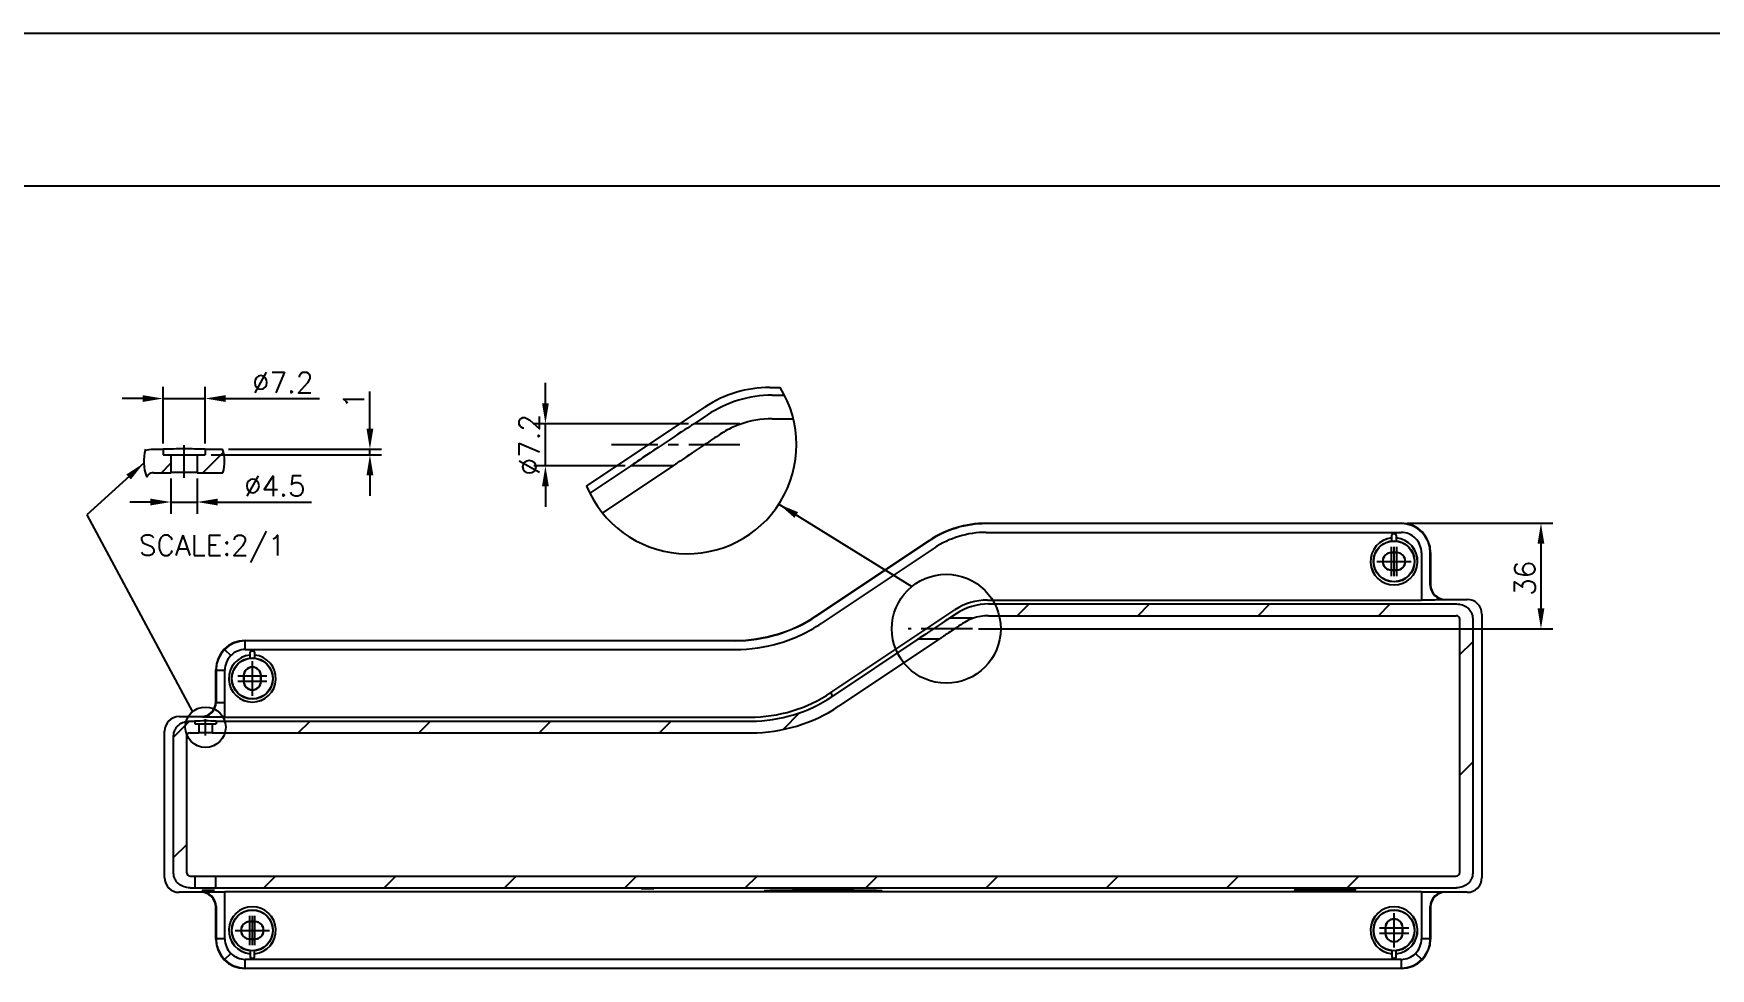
# Model space of a CAD drawing. Extents: x 14808 to 20058, y -13198 to -11680.
# Drawn here: x 19626.5 to 19912.9, y -12688.1 to -12528.5 of the extents above; entities that cross this region are included whole.
import ezdxf

# ---------------------------------------------------------------- set-up
doc = ezdxf.new("R2010")
doc.units = 0
doc.header["$LTSCALE"] = 7
doc.header["$MEASUREMENT"] = 0
doc.linetypes.add('CENTER', pattern=[2, 1.25, -0.25, 0.25, -0.25])
doc.layers.get('0').update_dxf_attribs({"color": 2, "linetype": 'CONTINUOUS'})
for name, color, linetype in [('CEN', 1, 'CENTER'), ('D', 2, 'CONTINUOUS'), ('DWG', 7, 'CONTINUOUS'), ('TXT', 4, 'CONTINUOUS')]:
    doc.layers.add(name, color=color, linetype=linetype)
doc.styles.add('GHS', font='romans', dxfattribs={"bigfont": 'ghs'})
doc.dimstyles.new('STANDARD$7', dxfattribs={"dimtxt": 3.5, "dimasz": 3, "dimexe": 1, "dimexo": 0.0625, "dimgap": 1, "dimtad": 1, "dimdec": 4, "dimzin": 0, "dimdsep": 46, "dimtxsty": 'GHS', "dimcen": 1, "dimclrt": 2, "dimadec": 0, "dimazin": 0, "dimtfac": 1, "dimtdec": 4, "dimtofl": 0, "dimtmove": 0, "dimatfit": 3, "dimfxl": 1, "dimtolj": 1, "dimtzin": 0, "dimarcsym": 0})

# ---------------------------------------------------------------- blocks, each defined once
blk = doc.blocks.new('BORDER')
blk.add_line((1.00000000000004, 1.00000000000004), (0, 1.00000000000004))

msp = doc.modelspace()

# ---------------------------------------------------------------- hatches: boundary and pattern name
at = {"linetype": 'Continuous'}
h = msp.add_hatch(dxfattribs=at)
h.set_pattern_fill('XSEC0002', color=2, scale=6.83869808605, angle=45, style=0, pattern_type=0)
h.set_pattern_definition([(45, (19625.42766335652, -12817.60576670884), (-10.2808270154, 10.2808270154), [])])
edge = h.paths.add_edge_path()
edge.add_spline(control_points=[(19869.52668873537, -12672.37168248234), (19869.56201561797, -12672.37166988269), (19869.63368511607, -12672.36637828014), (19869.74738196497, -12672.33890349049), (19869.85791514082, -12672.28838635244), (19869.95933054902, -12672.21421265294), (19870.04429344512, -12672.11201638729), (19870.09735068327, -12671.98821018619), (19870.10644790638, -12671.91170165034), (19870.10644790638, -12671.87323495094)], knot_values=[0, 0, 0, 0, 0.1428571429, 0.2857142857, 0.4285714286, 0.5714285714, 0.7142857143000001, 0.8571428570999999, 1, 1, 1, 1], degree=3, periodic=0)
edge.add_line((19870.10642015227, -12628.41470102579), (19870.10642015227, -12671.87323495094))
edge.add_spline(control_points=[(19870.10644790638, -12628.41470102579), (19870.10644790638, -12628.37904719129), (19870.09848820162, -12628.30680342134), (19870.05101822747, -12628.18745082869), (19869.96771678548, -12628.08116293644), (19869.86249069507, -12628.00169705469), (19869.74697942627, -12627.94859888274), (19869.63045313437, -12627.92105168634), (19869.56049571767, -12627.91626791509), (19869.52673634977, -12627.91625351304)], knot_values=[0, 0, 0, 0, 0.1428571429, 0.2857142857, 0.4285714286, 0.5714285714, 0.7142857143000001, 0.8571428570999999, 1, 1, 1, 1], degree=3, periodic=0)
edge.add_line((19789.66050874092, -12627.91649165589), (19869.52623833922, -12627.91649165589))
edge.add_arc((19789.66050139727, -12635.91578569469), 7.9992940388, 89.99994740049999, 110.1946655999)
edge.add_line((19786.89905853367, -12628.40824692154), (19786.89905853367, -12628.34396798839))
edge.add_line((19786.89905853367, -12628.34396798839), (19782.99143645832, -12628.34396798839))
edge.add_line((19784.11387824122, -12627.59567346639), (19782.99143645832, -12628.34396798839))
edge.add_arc((19789.66039465112, -12635.91542946359), 9.9991091672, 89.99994082399999, 123.690126702)
edge.add_line((19789.66040497837, -12625.91632029639), (19869.54300153587, -12625.91632029639))
edge.add_spline(control_points=[(19869.54300153587, -12625.91632029639), (19869.75728517808, -12625.91632029639), (19870.17088323163, -12625.95559155114), (19870.75175879567, -12626.12605930269), (19871.27697777967, -12626.40781963239), (19871.72561913632, -12626.79062142739), (19872.07408664657, -12627.27094596619), (19872.29251158102, -12627.82017692004), (19872.34336255307, -12628.20445073449), (19872.34336255307, -12628.40344302659)], knot_values=[0, 0, 0, 0, 0.1428571429, 0.2857142857, 0.4285714286, 0.5714285714, 0.7142857143000001, 0.8571428570999999, 1, 1, 1, 1], degree=3, periodic=0)
edge.add_line((19872.34336358772, -12628.40344302659), (19872.34336358772, -12671.88449295014))
edge.add_spline(control_points=[(19872.34336255307, -12671.88449295014), (19872.34336255307, -12672.08425859224), (19872.29220321473, -12672.47005908639), (19872.07129513197, -12673.02265641174), (19871.71956042862, -12673.50400187214), (19871.26948351817, -12673.88502499149), (19870.74578262762, -12674.16406014164), (19870.16832126787, -12674.33259937654), (19869.75642494277, -12674.37161568034), (19869.54300153587, -12674.37161568034)], knot_values=[0, 0, 0, 0, 0.1428571429, 0.2857142857, 0.4285714286, 0.5714285714, 0.7142857143000001, 0.8571428570999999, 1, 1, 1, 1], degree=3, periodic=0)
edge.add_line((19657.64905853367, -12674.37161568034), (19869.54300153587, -12674.37161568034))
edge.add_line((19657.64905853367, -12674.37161568034), (19657.64905853367, -12672.37144432084))
edge.add_line((19657.64905853367, -12672.37144432084), (19869.52623833922, -12672.37144432084))
edge = h.paths.add_edge_path()
edge.add_spline(control_points=[(19652.69165485712, -12671.87322869609), (19652.69165485712, -12671.90879137654), (19652.69958516977, -12671.98086736304), (19652.74679361037, -12672.09990266994), (19652.82977213157, -12672.20613009744), (19652.93478743592, -12672.28573858174), (19653.05040443087, -12672.33909707299), (19653.16726446302, -12672.36684157179), (19653.23747883172, -12672.37166194474), (19653.27138506252, -12672.37167586914)], knot_values=[0, 0, 0, 0, 0.1428571429, 0.2857142857, 0.4285714286, 0.5714285714, 0.7142857143000001, 0.8571428570999999, 1, 1, 1, 1], degree=3, periodic=0)
edge.add_line((19653.27187872812, -12672.37144432084), (19654.14905853367, -12672.37144432084))
edge.add_line((19654.14905853367, -12674.37161568034), (19654.14905853367, -12672.37144432084))
edge.add_line((19653.25511553152, -12674.37161568034), (19654.14905853367, -12674.37161568034))
edge.add_spline(control_points=[(19653.25511553152, -12674.37161568034), (19653.04083188932, -12674.37161568034), (19652.62723383577, -12674.33234442564), (19652.04635827172, -12674.16187667404), (19651.52113928767, -12673.88011634434), (19651.07249793103, -12673.49731454934), (19650.72403042082, -12673.01699001054), (19650.50560548637, -12672.46775905669), (19650.45475451427, -12672.08348524224), (19650.45475451427, -12671.88449295014)], knot_values=[0, 0, 0, 0, 0.1428571429, 0.2857142857, 0.4285714286, 0.5714285714, 0.7142857143000001, 0.8571428570999999, 1, 1, 1, 1], degree=3, periodic=0)
edge.add_line((19650.45475347962, -12671.88449295014), (19650.45475347962, -12648.40344302659))
edge.add_spline(control_points=[(19650.45475451427, -12648.40344302659), (19650.45475451427, -12648.20367738449), (19650.50591385267, -12647.81787689034), (19650.72682193537, -12647.26527956499), (19651.07855663877, -12646.78393410459), (19651.52863354922, -12646.40291098529), (19652.05233443977, -12646.12387583509), (19652.62979579947, -12645.95533660019), (19653.04169212463, -12645.91632029639), (19653.25511553152, -12645.91632029639)], knot_values=[0, 0, 0, 0, 0.1428571429, 0.2857142857, 0.4285714286, 0.5714285714, 0.7142857143000001, 0.8571428570999999, 1, 1, 1, 1], degree=3, periodic=0)
edge.add_line((19653.25511553152, -12645.91632029639), (19654.09905853367, -12645.91632029639))
edge.add_line((19654.09905853367, -12645.91632029639), (19654.09905853367, -12646.39396798839))
edge.add_line((19654.09905853367, -12646.39396798839), (19654.77405853367, -12646.39396798839))
edge.add_line((19654.77405853367, -12646.39396798839), (19654.77405853367, -12647.91649165589))
edge.add_line((19653.27187872812, -12647.91649165589), (19654.77405853367, -12647.91649165589))
edge.add_spline(control_points=[(19653.27143294732, -12647.91626008959), (19653.23597361757, -12647.91627215789), (19653.16407280592, -12647.92159915179), (19653.05009684637, -12647.94924413254), (19652.93945157372, -12647.99998695529), (19652.83815316887, -12648.07433056234), (19652.75343759012, -12648.17657921964), (19652.70068250022, -12648.30014693604), (19652.69165485712, -12648.37640009254), (19652.69165485712, -12648.41470728064)], knot_values=[0, 0, 0, 0, 0.1428571429, 0.2857142857, 0.4285714286, 0.5714285714, 0.7142857143000001, 0.8571428570999999, 1, 1, 1, 1], degree=3, periodic=0)
edge.add_line((19652.69169487168, -12671.87322869609), (19652.69169487168, -12648.41470728064))
edge = h.paths.add_edge_path()
edge.add_arc((19749.06419460977, -12620.91855811439), 24.997762182, 269.9999333735, 303.6901341525)
edge.add_line((19777.59143645832, -12631.94396798839), (19762.93048238392, -12641.71793737129))
edge.add_line((19781.19729665657, -12631.94396798839), (19777.59143645832, -12631.94396798839))
edge.add_line((19781.19729665657, -12631.94396798839), (19764.03989149387, -12643.38223809679))
edge.add_arc((19749.06430069782, -12620.91890849934), 26.9975831566, 269.9999333735, 303.6901341525)
edge.add_line((19657.02405853367, -12647.91649165589), (19749.06426930362, -12647.91649165589))
edge.add_line((19657.02405853367, -12646.39396798839), (19657.02405853367, -12647.91649165589))
edge.add_line((19657.02405853367, -12646.39396798839), (19657.69905853367, -12646.39396798839))
edge.add_line((19657.69905853368, -12645.91632029639), (19657.69905853368, -12646.39396798839))
edge.add_line((19657.69905853368, -12645.91632029639), (19749.06416554108, -12645.91632029639))

# ---------------------------------------------------------------- linework, layer by layer
at = {"layer": 'CEN'}
for p, q in [((19652.2463176827, -12604.35995915137), (19652.2463176827, -12598.80890331844)), ((19747.18294455179, -12598.73440899252), (19725.24763943747, -12598.73440899252)), ((19858.44905853368, -12621.14396798839), (19858.44905853368, -12616.14396798839)), ((19858.89905853367, -12621.14396798839), (19858.89905853367, -12616.14396798839)), ((19859.34905853367, -12621.14396798839), (19859.34905853367, -12616.14396798839)), ((19855.94905853368, -12618.64396798839), (19861.84905853367, -12618.64396798839)), ((19855.94905853368, -12618.64396798839), (19861.84905853367, -12618.64396798839)), ((19786.89905853367, -12630.14396798839), (19775.93140597651, -12630.14396798839)), ((19663.89905853367, -12641.59396798839), (19663.89905853367, -12635.69396798839)), ((19661.39905853367, -12638.19396798839), (19666.39905853367, -12638.19396798839)), ((19661.39905853367, -12639.09396798839), (19666.39905853367, -12639.09396798839)), ((19655.89905853367, -12648.34744432726), (19655.89905853367, -12645.57191641079)), ((19663.44905853368, -12684.14396798839), (19663.44905853368, -12679.14396798839)), ((19663.89905853367, -12684.14396798839), (19663.89905853367, -12679.14396798839)), ((19664.34905853367, -12684.14396798839), (19664.34905853367, -12679.14396798839)), ((19858.89905853367, -12684.59396798839), (19858.89905853367, -12678.69396798839)), ((19660.94905853368, -12681.64396798839), (19666.84905853367, -12681.64396798839)), ((19660.94905853368, -12681.64396798839), (19666.84905853367, -12681.64396798839)), ((19856.39905853367, -12681.19396798839), (19861.39905853367, -12681.19396798839)), ((19856.39905853367, -12682.09396798839), (19861.39905853367, -12682.09396798839))]:
    msp.add_line(p, q, dxfattribs=at)
at = {"layer": 'D'}
for p, q in [((19645.14631768271, -12590.84032581941), (19641.64631768271, -12590.84032581941)), ((19648.64631768271, -12598.49771108964), (19648.64631768271, -12588.84032581941)), ((19648.64631768271, -12590.84032581941), (19655.84631768271, -12590.84032581941)), ((19655.84631768271, -12598.49771108964), (19655.84631768271, -12588.84032581941)), ((19659.34631768271, -12590.84032581941), (19675.34631768271, -12590.84032581941)), ((19683.97968057948, -12595.99771108964), (19683.97968057948, -12589.66437775631)), ((19713.95666980807, -12591.63440899252), (19713.95666980807, -12588.13440899252)), ((19738.36770040109, -12595.13440899252), (19711.95666980807, -12595.13440899252)), ((19713.95666980807, -12602.33440899252), (19713.95666980807, -12595.13440899252)), ((19656.84631768271, -12600.45300647364), (19685.97968057948, -12600.45300647364)), ((19659.82614519369, -12599.49771108964), (19685.97968057948, -12599.49771108964)), ((19683.97968057948, -12600.45300647364), (19683.97968057948, -12599.49771108964)), ((19650.00164054713, -12604.49602899345), (19650.00164054713, -12610.50923244662)), ((19654.4963176827, -12604.49805380864), (19654.4963176827, -12610.50923244662)), ((19683.97968057948, -12603.95300647364), (19683.97968057948, -12607.45300647364)), ((19727.56770040109, -12602.33440899252), (19711.95666980807, -12602.33440899252)), ((19713.95666980807, -12605.83440899252), (19713.95666980807, -12609.33440899252)), ((19646.50164054713, -12608.50923244662), (19643.00164054713, -12608.50923244662)), ((19650.00164054713, -12608.50923244662), (19654.4963176827, -12608.50923244662)), ((19657.9963176827, -12608.50923244662), (19673.9963176827, -12608.50923244662)), ((19861.14948689583, -12612.14396798839), (19885.99472550262, -12612.14396798839)), ((19883.99472550262, -12615.64396798839), (19883.99472550262, -12626.64396798839)), ((19787.89905853368, -12630.14396798839), (19885.99472550262, -12630.14396798839))]:
    msp.add_line(p, q, dxfattribs=at)
at = {"layer": 'D', "linetype": 'Continuous'}
for p, q in [((19648.37090597713, -12603.49805380864), (19649.9963176827, -12601.87264210306)), ((19655.44197378899, -12603.49805380864), (19658.96005348252, -12599.97997411511))]:
    msp.add_line(p, q, dxfattribs=at)
at = {"layer": 'D'}
for centre, radius in [((19782.42139081155, -12630.14396798839), 9.305827475440873), ((19655.89905853367, -12646.95968036902), 3.451395769792725)]:
    msp.add_circle(centre, radius, dxfattribs=at)
for centre, radius, start, end in [((19738.22760910754, -12598.73440899252), 18.61165495088175, 202.2261463272144, 31.74164957866291), ((19652.2463176827, -12601.5844312349), 6.902791539585451, 162.4041465111067, 202.6050021049042), ((19652.2463176827, -12601.5844312349), 6.902791539585451, 343.9053792977387, 17.59585348889328)]:
    msp.add_arc(centre, radius, start, end, dxfattribs=at)
for points in [[(19645.14631768271, -12590.25699248608), (19645.14631768271, -12591.42365915274), (19648.64631768271, -12590.84032581941)], [(19659.34631768271, -12590.25699248608), (19659.34631768271, -12591.42365915274), (19655.84631768271, -12590.84032581941)], [(19713.37333647474, -12591.63440899252), (19714.54000314141, -12591.63440899252), (19713.95666980807, -12595.13440899252)], [(19683.39634724614, -12595.99771108964), (19684.56301391281, -12595.99771108964), (19683.97968057948, -12599.49771108964)], [(19683.39634724614, -12603.95300647364), (19684.56301391281, -12603.95300647364), (19683.97968057948, -12600.45300647364)], [(19713.37333647474, -12605.83440899252), (19714.54000314141, -12605.83440899252), (19713.95666980807, -12602.33440899252)], [(19646.50164054713, -12607.92589911329), (19646.50164054713, -12609.09256577995), (19650.00164054713, -12608.50923244662)], [(19657.9963176827, -12607.92589911329), (19657.9963176827, -12609.09256577995), (19654.4963176827, -12608.50923244662)], [(19883.41139216928, -12615.64396798839), (19884.57805883595, -12615.64396798839), (19883.99472550262, -12612.14396798839)], [(19883.41139216928, -12626.64396798839), (19884.57805883595, -12626.64396798839), (19883.99472550262, -12630.14396798839)]]:
    msp.add_solid(points, dxfattribs=at)
at = {"layer": 'DWG', "linetype": 'Continuous'}
for p, q in [((19752.3010959131, -12588.94300370492), (19754.05549849636, -12588.94300370492)), ((19752.70563744119, -12590.27911360852), (19754.80776833416, -12590.27911360852)), ((19720.99883613796, -12605.77451424551), (19741.20804243879, -12592.30171004492)), ((19741.61258396689, -12593.63781994852), (19739.36770040109, -12595.13440899252)), ((19747.18294455179, -12595.13440899252), (19739.36770040109, -12595.13440899252)), ((19747.18294455179, -12595.26296685882), (19747.18294455179, -12595.13440899252)), ((19752.70584496629, -12594.27945632752), (19756.29822328535, -12594.27945632752)), ((19646.95843167841, -12599.49771108964), (19648.64631768271, -12599.49771108964)), ((19648.64631768271, -12599.49771108964), (19648.64631768271, -12600.45300647364)), ((19648.64631768271, -12600.45300647364), (19655.84631768271, -12600.45300647364)), ((19649.9963176827, -12600.45300647364), (19649.9963176827, -12603.49805380864)), ((19654.4963176827, -12600.45300647364), (19654.4963176827, -12603.49805380864)), ((19655.84631768271, -12599.49771108964), (19655.84631768271, -12600.45300647364)), ((19655.84631768271, -12599.49771108964), (19658.82614519369, -12599.49771108964)), ((19646.99195807161, -12603.49805380864), (19649.9963176827, -12603.49805380864)), ((19654.4963176827, -12603.49805380864), (19658.87855559191, -12603.49805380864)), ((19728.56770040109, -12602.33440899252), (19721.55635274704, -12607.00864076188)), ((19735.77942079759, -12602.33440899252), (19723.71007011146, -12610.38064278323)), ((19735.77942079759, -12602.33440899252), (19728.56770040109, -12602.33440899252)), ((19789.19717825233, -12612.14396798839), (19860.14948689583, -12612.14396798839)), ((19789.21311027507, -12612.19658788499), (19789.19717825233, -12612.14396798839)), ((19860.09686699917, -12612.19658788499), (19789.21311027507, -12612.19658788499)), ((19789.21311027507, -12613.69645937634), (19860.09686699917, -12613.69645937634)), ((19860.09686699917, -12612.19658788499), (19860.14948689583, -12612.14396798839)), ((19760.19663292132, -12627.94558506329), (19779.49075646237, -12615.08283603594)), ((19779.50668848512, -12615.13545593254), (19760.21256494407, -12627.99820495989)), ((19780.33866749567, -12616.38342444839), (19761.04454395462, -12629.24617347579)), ((19779.49075646237, -12615.08283603594), (19779.50668848512, -12615.13545593254)), ((19858.52405853367, -12614.14392991214), (19858.54151359862, -12614.16138497709)), ((19858.52405853367, -12614.63647500644), (19858.52405853367, -12614.14392991214)), ((19858.52405853367, -12614.63647500644), (19858.53540432587, -12614.64397350804)), ((19858.53540432587, -12615.13777623419), (19858.54151359862, -12614.16138497709)), ((19858.53540432587, -12615.13777623419), (19858.54151359862, -12615.14328897284)), ((19858.77402045747, -12613.89396798839), (19859.02409660992, -12613.89396798839)), ((19858.79147552242, -12613.91142305329), (19858.77402045747, -12613.89396798839)), ((19858.79147552242, -12613.91142305329), (19859.00664154497, -12613.91142305329)), ((19859.02409660992, -12613.89396798839), (19859.00664154497, -12613.91142305329)), ((19859.25660346877, -12614.16138497709), (19859.27405853367, -12614.14392991214)), ((19859.25660346877, -12614.16138497709), (19859.25660346877, -12615.14328897284)), ((19859.25660346877, -12615.14328897284), (19859.26271274147, -12615.13777623419)), ((19859.26271274147, -12614.64397350804), (19859.27405853367, -12614.63647500644)), ((19859.27405853367, -12614.14392991214), (19859.27405853367, -12614.63647500644)), ((19859.34905853367, -12617.14396798839), (19858.44905853368, -12617.14396798839)), ((19858.44905853368, -12617.17887811824), (19858.44905853368, -12617.14396798839)), ((19859.34905853367, -12617.17887811824), (19858.44905853368, -12617.17887811824)), ((19859.34905853367, -12617.14396798839), (19859.34905853367, -12617.17887811824)), ((19863.59656714572, -12617.19615952289), (19863.59656714572, -12625.24826534459)), ((19865.14905853367, -12617.14353962624), (19865.09643863707, -12617.19615952289)), ((19865.09643863707, -12622.69680206604), (19865.09643863707, -12617.19615952289)), ((19865.14905853367, -12617.14353962624), (19865.14905853367, -12622.64418216944)), ((19858.44905853368, -12620.10905785849), (19859.34905853367, -12620.10905785849)), ((19858.44905853368, -12620.14396798839), (19858.44905853368, -12620.10905785849)), ((19858.44905853368, -12620.14396798839), (19859.34905853367, -12620.14396798839)), ((19859.34905853367, -12620.10905785849), (19859.34905853367, -12620.14396798839)), ((19865.09643863707, -12622.69680206604), (19865.14905853367, -12622.64418216944)), ((19867.64884435263, -12625.14396798839), (19867.59622445597, -12625.19658788499)), ((19867.64884435263, -12625.14396798839), (19871.39927271477, -12625.14396798839)), ((19760.21256494407, -12627.99820495989), (19760.19663292132, -12627.94558506329)), ((19762.72821161987, -12641.04988241949), (19783.91160747717, -12626.92761851459)), ((19784.11387824122, -12627.59567346639), (19782.99143645832, -12628.34396798839)), ((19789.45813421432, -12625.24826534459), (19863.59656714572, -12625.24826534459)), ((19789.66040497837, -12625.91632029639), (19869.54300153587, -12625.91632029639)), ((19789.66050874092, -12627.91649165589), (19869.52623833922, -12627.91649165589)), ((19873.89905853367, -12627.64375380729), (19873.89905853367, -12672.64418216944)), ((19786.89905853367, -12628.34396798839), (19782.99143645832, -12628.34396798839)), ((19786.89905853367, -12628.40824692154), (19786.89905853367, -12628.34396798839)), ((19870.10642015227, -12628.41470102579), (19870.10642015227, -12671.87323495094)), ((19872.34336358772, -12628.40344302659), (19872.34336358772, -12671.88449295014)), ((19659.16607350663, -12633.66098296134), (19660.22655199167, -12634.72146144634)), ((19662.64863017157, -12632.14396798839), (19662.70125006817, -12632.19658788499)), ((19662.64863017157, -12632.14396798839), (19746.33031607847, -12632.14396798839)), ((19662.70125006817, -12633.69645937634), (19662.70125006817, -12632.19658788499)), ((19746.33828208987, -12632.19658788499), (19662.70125006817, -12632.19658788499)), ((19662.70125006817, -12633.69645937634), (19746.34624810122, -12633.69645937634)), ((19777.59143645832, -12631.94396798839), (19762.93048238392, -12641.71793737129)), ((19781.19729665657, -12631.94396798839), (19764.03989149387, -12643.38223809679)), ((19781.19729665657, -12631.94396798839), (19777.59143645832, -12631.94396798839)), ((19663.52405853367, -12634.63647500644), (19663.52405853367, -12634.14392991214)), ((19663.52405853367, -12634.14392991214), (19663.54151359862, -12634.16138497709)), ((19663.53540432587, -12634.64397350804), (19663.52405853367, -12634.63647500644)), ((19663.53540432587, -12635.13777623419), (19663.54151359862, -12634.16138497709)), ((19663.54151359862, -12635.14328897284), (19663.53540432587, -12635.13777623419)), ((19663.79147552242, -12633.91142305329), (19663.77402045747, -12633.89396798839)), ((19663.77402045747, -12633.89396798839), (19664.02409660992, -12633.89396798839)), ((19663.79147552242, -12633.91142305329), (19664.00664154497, -12633.91142305329)), ((19664.02409660992, -12633.89396798839), (19664.00664154497, -12633.91142305329)), ((19664.25660346877, -12634.16138497709), (19664.27405853367, -12634.14392991214)), ((19664.25660346877, -12634.16138497709), (19664.25660346877, -12635.14328897284)), ((19664.26271274147, -12635.13777623419), (19664.25660346877, -12635.14328897284)), ((19664.27405853367, -12634.63647500644), (19664.26271274147, -12634.64397350804)), ((19664.27405853367, -12634.14392991214), (19664.27405853367, -12634.63647500644)), ((19657.64905853367, -12642.64418216944), (19657.64905853367, -12637.14353962624)), ((19657.70167843032, -12637.19615952289), (19657.64905853367, -12637.14353962624)), ((19657.70167843032, -12637.19615952289), (19657.70167843032, -12642.69680206604)), ((19657.70167843032, -12637.19615952289), (19659.20154992167, -12637.19615952289)), ((19659.20154992167, -12645.24826534459), (19659.20154992167, -12637.19615952289)), ((19662.39905853367, -12638.19396798839), (19662.39905853367, -12639.09396798839)), ((19662.39905853367, -12638.19396798839), (19662.43396866352, -12638.19396798839)), ((19662.43396866352, -12639.09396798839), (19662.39905853367, -12639.09396798839)), ((19662.43396866352, -12638.19396798839), (19662.43396866352, -12639.09396798839)), ((19665.36414840382, -12639.09396798839), (19665.36414840382, -12638.19396798839)), ((19665.36414840382, -12638.19396798839), (19665.39905853367, -12638.19396798839)), ((19665.39905853367, -12639.09396798839), (19665.36414840382, -12639.09396798839)), ((19665.39905853367, -12639.09396798839), (19665.39905853367, -12638.19396798839)), ((19762.72821161987, -12641.04988241949), (19762.93048238392, -12641.71793737129)), ((19651.39884435263, -12645.14396798839), (19655.14927271477, -12645.14396798839)), ((19655.20189261137, -12645.19658788499), (19655.14927271477, -12645.14396798839)), ((19657.64905853367, -12642.64418216944), (19657.70167843032, -12642.69680206604)), ((19659.20154992167, -12645.24826534459), (19748.86189477702, -12645.24826534459)), ((19648.89905853367, -12672.64418216944), (19648.89905853367, -12647.64375380729)), ((19653.25511553152, -12645.91632029639), (19654.09905853367, -12645.91632029639)), ((19653.27187872812, -12647.91649165589), (19654.77405853367, -12647.91649165589)), ((19654.09905853367, -12645.91632029639), (19654.09905853367, -12646.39396798839)), ((19654.09905853367, -12646.39396798839), (19657.69905853368, -12646.39396798839)), ((19654.77405853367, -12646.39396798839), (19654.77405853367, -12647.91649165589)), ((19657.02405853367, -12646.39396798839), (19657.02405853367, -12647.91649165589)), ((19657.02405853367, -12647.91649165589), (19749.06426930362, -12647.91649165589)), ((19657.69905853368, -12645.91632029639), (19657.69905853368, -12646.39396798839)), ((19657.69905853368, -12645.91632029639), (19749.06416554107, -12645.91632029639)), ((19650.45475347962, -12671.88449295014), (19650.45475347962, -12648.40344302659)), ((19652.69169487168, -12671.87322869609), (19652.69169487168, -12648.41470728064)), ((19653.27187872812, -12672.37144432084), (19654.14905853367, -12672.37144432084)), ((19654.14905853367, -12674.37161568034), (19654.14905853367, -12672.37144432084)), ((19657.64905853367, -12674.37161568034), (19657.64905853367, -12672.37144432084)), ((19657.64905853367, -12672.37144432084), (19869.52623833922, -12672.37144432084)), ((19655.14927271477, -12675.14396798839), (19651.39884435263, -12675.14396798839)), ((19653.25511553152, -12674.37161568034), (19654.14905853367, -12674.37161568034)), ((19655.14927271477, -12675.14396798839), (19655.20189261137, -12675.09134809174)), ((19657.64905853367, -12674.37161568034), (19869.54300153587, -12674.37161568034)), ((19659.20154992167, -12683.09177645389), (19659.20154992167, -12675.03967063219)), ((19863.59656714572, -12675.03967063219), (19659.20154992167, -12675.03967063219)), ((19764.89905853367, -12674.81015470269), (19757.89905853367, -12674.81015470269)), ((19757.89905853367, -12674.98033402479), (19757.89905853367, -12674.81015470269)), ((19757.89905853367, -12674.98033402479), (19764.89905853367, -12674.98033402479)), ((19764.89905853367, -12674.81015470269), (19764.89905853367, -12674.98033402479)), ((19863.59656714572, -12675.03967063219), (19863.59656714572, -12683.09177645389)), ((19867.59622445597, -12675.09134809174), (19867.64884435263, -12675.14396798839)), ((19871.39927271477, -12675.14396798839), (19867.64884435263, -12675.14396798839)), ((19657.70167843032, -12677.59113391069), (19657.64905853367, -12677.64375380729)), ((19657.64905853367, -12683.14439635049), (19657.64905853367, -12677.64375380729)), ((19657.70167843032, -12677.59113391069), (19657.70167843032, -12683.09177645389)), ((19865.14905853367, -12677.64375380729), (19865.09643863707, -12677.59113391069)), ((19865.09643863707, -12683.09177645389), (19865.09643863707, -12677.59113391069)), ((19865.14905853367, -12677.64375380729), (19865.14905853367, -12683.14439635049)), ((19663.44905853368, -12680.17887811824), (19663.44905853368, -12680.14396798839)), ((19664.34905853367, -12680.14396798839), (19663.44905853368, -12680.14396798839)), ((19664.34905853367, -12680.17887811824), (19663.44905853368, -12680.17887811824)), ((19664.34905853367, -12680.14396798839), (19664.34905853367, -12680.17887811824)), ((19857.39905853367, -12681.19396798839), (19857.43396866352, -12681.19396798839)), ((19857.39905853367, -12681.19396798839), (19857.39905853367, -12682.09396798839)), ((19857.43396866352, -12682.09396798839), (19857.39905853367, -12682.09396798839)), ((19857.43396866352, -12681.19396798839), (19857.43396866352, -12682.09396798839)), ((19860.36414840382, -12681.19396798839), (19860.39905853367, -12681.19396798839)), ((19860.36414840382, -12682.09396798839), (19860.36414840382, -12681.19396798839)), ((19860.39905853367, -12682.09396798839), (19860.36414840382, -12682.09396798839)), ((19860.39905853367, -12682.09396798839), (19860.39905853367, -12681.19396798839)), ((19657.64905853367, -12683.14439635049), (19657.70167843032, -12683.09177645389)), ((19659.20154992167, -12683.09177645389), (19657.70167843032, -12683.09177645389)), ((19663.44905853368, -12683.14396798839), (19663.44905853368, -12683.10905785849)), ((19663.44905853368, -12683.10905785849), (19664.34905853367, -12683.10905785849)), ((19663.44905853368, -12683.14396798839), (19664.34905853367, -12683.14396798839)), ((19663.54151359862, -12685.14464700394), (19663.53540432587, -12685.15015974254)), ((19663.53540432587, -12685.15015974254), (19663.54151359862, -12686.12655099964)), ((19664.25660346877, -12686.12655099964), (19664.25660346877, -12685.14464700394)), ((19664.26271274147, -12685.15015974254), (19664.25660346877, -12685.14464700394)), ((19664.34905853367, -12683.10905785849), (19664.34905853367, -12683.14396798839)), ((19858.53540432587, -12685.15015974254), (19858.54151359862, -12685.14464700394)), ((19858.53540432587, -12685.15015974254), (19858.54151359862, -12686.12655099964)), ((19859.25660346877, -12685.14464700394), (19859.26271274147, -12685.15015974254)), ((19859.25660346877, -12686.12655099964), (19859.25660346877, -12685.14464700394)), ((19865.09643863707, -12683.09177645389), (19863.59656714572, -12683.09177645389)), ((19865.09643863707, -12683.09177645389), (19865.14905853367, -12683.14439635049)), ((19659.16607350663, -12686.62695301539), (19660.22655199167, -12685.56647453039)), ((19662.70125006817, -12688.09134809174), (19662.64863017157, -12688.14396798839)), ((19860.14948689583, -12688.14396798839), (19662.64863017157, -12688.14396798839)), ((19662.70125006817, -12688.09134809174), (19662.70125006817, -12686.59147660039)), ((19860.09686699917, -12686.59147660039), (19662.70125006817, -12686.59147660039)), ((19662.70125006817, -12688.09134809174), (19860.09686699917, -12688.09134809174)), ((19663.53540432587, -12685.64396246869), (19663.52405853367, -12685.65146097029)), ((19663.52405853367, -12685.65146097029), (19663.52405853367, -12686.14400606459)), ((19663.54151359862, -12686.12655099964), (19663.52405853367, -12686.14400606459)), ((19663.77402045747, -12686.39396798839), (19663.79147552242, -12686.37651292344)), ((19663.77402045747, -12686.39396798839), (19664.02409660992, -12686.39396798839)), ((19663.79147552242, -12686.37651292344), (19664.00664154497, -12686.37651292344)), ((19664.27405853367, -12685.65146097029), (19664.26271274147, -12685.64396246869)), ((19664.27405853367, -12686.14400606459), (19664.27405853367, -12685.65146097029)), ((19858.52405853367, -12685.65146097029), (19858.53540432587, -12685.64396246869)), ((19858.52405853367, -12685.65146097029), (19858.52405853367, -12686.14400606459)), ((19858.54151359862, -12686.12655099964), (19858.52405853367, -12686.14400606459)), ((19858.77402045747, -12686.39396798839), (19858.79147552242, -12686.37651292344)), ((19858.77402045747, -12686.39396798839), (19859.02409660992, -12686.39396798839)), ((19858.79147552242, -12686.37651292344), (19859.00664154497, -12686.37651292344)), ((19859.27405853367, -12686.14400606459), (19859.25660346877, -12686.12655099964)), ((19859.26271274147, -12685.64396246869), (19859.27405853367, -12685.65146097029)), ((19859.27405853367, -12686.14400606459), (19859.27405853367, -12685.65146097029)), ((19860.09686699917, -12686.59147660039), (19860.09686699917, -12688.09134809174)), ((19860.14948689583, -12688.14396798839), (19860.09686699917, -12688.09134809174)), ((19863.63204356072, -12686.62695301539), (19862.57156507572, -12685.56647453039))]:
    msp.add_line(p, q, dxfattribs=at)
for centre, radius in [((19858.89905853367, -12618.64396798839), 3.5188907273), ((19858.89905853367, -12618.64396798839), 3.47525306495), ((19663.89905853367, -12638.64396798839), 3.5188907273), ((19663.89905853367, -12638.64396798839), 3.47525306495), ((19663.89905853367, -12681.64396798839), 3.5188907273), ((19663.89905853367, -12681.64396798839), 3.47525306495), ((19858.89905853367, -12681.64396798839), 3.5188907273), ((19858.89905853367, -12681.64396798839), 3.47525306495)]:
    msp.add_circle(centre, radius, dxfattribs=at)
for centre, radius, start, end in [((19752.3008016705, -12608.94031843902), 19.997314789, 89.99915693250014, 123.6909105935898), ((19752.3542172897, -12609.82698614682), 15.4690871396, 113.1728400411334, 123.4875234647926), ((19789.25369028888, -12629.78113484914), 17.5926108094, 106.8903163591466, 123.6445853669203), ((19789.22707552428, -12629.78919315149), 17.5926108094, 90.04548215879579, 106.7997511669074), ((19789.22580575167, -12629.78089358629), 16.08443922025, 90.04522366582007, 106.7997434706939), ((19860.09687001972, -12617.19608616014), 3.4998589797, 359.9987989886284, 90.00120101126734), ((19860.09665260172, -12617.19641411934), 4.9998262676, 0.002456997553934762, 89.99754300244606), ((19789.25014303297, -12629.77352485024), 16.08443922005, 106.8903240551507, 123.6448438602493), ((19858.89905853367, -12618.64396798839), 4.025, 95.3458690969701, 84.6541309030299), ((19858.89905853367, -12618.64396798839), 4.0164910339, 95.19468954039806, 84.80531045960193), ((19858.44905853368, -12618.64396798839), 1.5, 90, 270), ((19858.44905853368, -12618.64396798839), 1.46508987015, 90, 270), ((19859.34905853367, -12618.64396798839), 1.5, 270, 90), ((19859.34905853367, -12618.64396798839), 1.46508987015, 270, 90), ((19867.59673891972, -12622.69628760229), 2.50030294745, 180.0117892246713, 269.988210775954), ((19746.28845976197, -12607.07642949124), 25.13168107955, 286.8903295106903, 303.6450247370261), ((19789.45798709302, -12635.24692271164), 9.9986573945, 89.99915693250014, 123.6909105935898), ((19746.28491259622, -12607.06881968579), 26.6398524576, 286.8903240549225, 303.6448438604801), ((19789.48469490263, -12635.69025656554), 7.7345435698, 113.1728400411334, 123.4875234647926), ((19662.70150466467, -12637.19637392029), 4.9998262676, 90.00245699755392, 179.9975430025503), ((19662.70117670547, -12637.19615650229), 3.4998589797, 89.99879898852423, 180.0012010113715), ((19746.32649095857, -12607.06491457144), 25.13168107955, 270.0450427889395, 286.7997380151459), ((19746.32522121797, -12607.05661521499), 26.63985245965, 270.045223666237, 286.7997434704657), ((19663.89905853367, -12638.64396798839), 4.025, 95.3458690969701, 84.6541309030299), ((19663.89905853367, -12638.64396798839), 4.0164910339, 95.19468954039806, 84.80531045960193), ((19663.89905853367, -12638.19396798839), 1.5, 0, 180), ((19663.89905853367, -12639.09396798839), 1.5, 180, 0), ((19663.89905853367, -12638.19396798839), 1.46508987015, 0, 180), ((19663.89905853367, -12639.09396798839), 1.46508987015, 180, 0), ((19748.86178833897, -12620.25005561429), 24.9982097305, 270.0002439553974, 303.6898235704266), ((19655.20137814762, -12642.69628760229), 2.50030294745, 270.011789224046, 359.9882107753286), ((19655.20139148202, -12677.58849863619), 2.49715059475, 0.01247656520751686, 89.98850185628591), ((19867.59673891972, -12677.59164837439), 2.50030294745, 90.01178922342069, 179.988210775954), ((19663.89905853367, -12681.64396798839), 4.025, 275.3458690969701, 264.6541309030299), ((19663.89905853367, -12681.64396798839), 4.0164910339, 275.1946895403981, 264.805310459602), ((19858.89905853367, -12681.64396798839), 4.025, 275.3458690969701, 264.6541309030299), ((19858.89905853367, -12681.64396798839), 4.0164910339, 275.1946895403981, 264.805310459602), ((19663.44905853368, -12681.64396798839), 1.5, 90, 270), ((19663.44905853368, -12681.64396798839), 1.46508987015, 90, 270), ((19664.34905853367, -12681.64396798839), 1.5, 270, 90), ((19664.34905853367, -12681.64396798839), 1.46508987015, 270, 90), ((19858.89905853367, -12681.19396798839), 1.5, 0, 180), ((19858.89905853367, -12682.09396798839), 1.5, 180, 0), ((19858.89905853367, -12681.19396798839), 1.46508987015, 0, 180), ((19858.89905853367, -12682.09396798839), 1.46508987015, 180, 0), ((19662.70150466467, -12683.09156205644), 4.9998262676, 180.0024569974497, 269.997543002446), ((19662.70117670547, -12683.09177947444), 3.4998589797, 179.9987989886285, 270.0012010114758), ((19860.09687001972, -12683.09184981659), 3.4998589797, 269.9987989885242, 0.001201011371553926), ((19860.09665260172, -12683.09152185739), 4.9998262676, 270.0024569975539, 359.997543002446)]:
    msp.add_arc(centre, radius, start, end, dxfattribs=at)
for centre, major_axis, ratio, start_param, end_param in [((19752.70667506659, -12610.28082720382), (5.796225066799998, -19.1436309413), 0.9999064748000002, 2.8476172912, 3.4355680159), ((19733.9677004011, -12598.73440899252), (5.400605045500001, 3.599786447), 0.007260561899999999, 6.2940775857, 9.4356702393), ((19752.70667506659, -12610.28082720382), (4.636980053399998, -15.31490475299999), 0.9999064748000002, 2.8476172912, 3.2000497263), ((19741.17942079759, -12598.73440899252), (5.400605045500001, 3.599786447), 0.007260561899999999, 1.5816886053, 3.1524849321), ((19741.17942079759, -12598.73440899252), (5.400605045500001, 3.599786447), 0.007260561899999999, 1.0552860661, 1.5816886053), ((19652.2463176827, -12599.49771108964), (3.6, 0), 0.0130907171, 0, 3.1415926536), ((19652.2463176827, -12603.49805380864), (2.25, 0), 0.0130907171, 0, 3.1415926536), ((19789.19808617457, -12629.64546738429), (5.0716969334, -16.75067707365), 0.9999064748000002, 2.8476172912, 3.4355680159), ((19860.14863013487, -12617.14439638719), (-3.5361397274, -3.5361397274), 0.9998286772000001, 2.3562801589, 3.9269051482), ((19858.77409661573, -12614.14400607039), (-0.1768305473, 0.1768305473), 0.9996954599000001, -0.7852458701, 0.7852458701), ((19858.79155168062, -12614.16146113529), (0.1768305473, -0.1768305473), 0.9996954599000001, 2.3563467834, 3.9268385237), ((19859.00656538678, -12614.16146113529), (0.1768305473, 0.1768305473), 0.9996954599000001, -0.7852458701, 0.7852458701), ((19859.02402045167, -12614.14400607039), (0.1768305473, 0.1768305473), 0.9996954599000001, -0.7852458701, 0.7852458701), ((19867.64927273312, -12622.64375378894), (1.7680698637, 1.7680698637), 0.9998286772000001, -3.9269051482, -2.3562801589), ((19871.39884433428, -12627.64418218779), (-1.7680698637, -1.7680698637), 0.9998286772000001, 2.3562801589, 3.9269051482), ((19746.32901904672, -12607.14182599419), (-7.245281333449999, 23.92953867665), 0.9999064748000001, -3.4355680159, -2.8476172912), ((19789.66092379107, -12635.91717709404), (2.898112533399999, -9.57181547065), 0.9999064748000002, 2.8476172912, 3.4355680159), ((19789.66092379107, -12635.91717709404), (2.318490026699999, -7.657452376499996), 0.9999064748000002, 2.8476172912, 3.2000497263), ((19780.29143645832, -12630.14396798839), (2.70030252275, 1.7998932235), 0.007260561899999999, 6.2940775857, 9.4356702393), ((19783.89729665657, -12630.14396798839), (2.70030252275, 1.7998932235), 0.007260561899999999, 1.5816886053, 3.1524849321), ((19783.89729665657, -12630.14396798839), (2.70030252275, 1.7998932235), 0.007260561899999999, 1.0552860661, 1.5816886053), ((19662.64948693253, -12637.14439638719), (3.5361397274, -3.5361397274), 0.9998286772000001, 2.3562801589, 3.9269051482), ((19663.77409661573, -12634.14400607039), (0.1768305473, -0.1768305473), 0.9996954599000001, 2.3563467834, 3.9268385237), ((19663.79155168062, -12634.16146113529), (0.1768305473, -0.1768305473), 0.9996954599000001, 2.3563467834, 3.9268385237), ((19664.00656538678, -12634.16146113529), (0.1768305473, 0.1768305473), 0.9996954599000001, -0.7852458701999999, 0.7852458701), ((19664.02402045167, -12634.14400607039), (-0.1768305473, -0.1768305473), 0.9996954599000001, 2.3563467834, 3.9268385237), ((19749.06286850937, -12620.91417830219), (-7.245281333449999, 23.92953867665), 0.9999064748000001, -3.4355680159, -2.8476172912), ((19651.39927273312, -12647.64418218779), (1.7680698637, -1.7680698637), 0.9998286772000001, 2.3562801589, 3.9269051482), ((19655.14884433428, -12642.64375378894), (1.7680698637, -1.7680698637), 0.9998286772000001, -0.7853124946, 0.7853124946), ((19749.06286850937, -12620.91417830219), (-7.82490384015, 25.84390177075), 0.9999064748000001, -3.4355680159, -2.8476172912), ((19655.89905853367, -12645.91632029639), (1.8, 0), 0.0130907171, 0, 3.1415926536), ((19655.89905853367, -12647.91649165589), (1.125, 0), 0.0130907171, 0, 3.1415926536), ((19651.39927273312, -12672.64375378894), (1.7680698637, 1.7680698637), 0.9998286772000001, 2.3562801589, 3.9269051482), ((19655.89905853367, -12672.37144432084), (1.75, 0), 0.0130907171, 3.1415926536, 6.2831853072), ((19871.39884433428, -12672.64375378894), (-1.7680698637, 1.7680698637), 0.9998286772000001, 2.3562801589, 3.9269051482), ((19655.89905853367, -12674.37161568034), (1.75, 0), 0.0130907171, 3.1415926536, 6.2831853072), ((19655.14884433428, -12677.64418218779), (1.7680698637, 1.7680698637), 0.9998286772000001, -0.7853124946, 0.7853124946), ((19716.39905853367, -12674.39125175599), (1.05, 0), 0.0130907171, 3.1415926856, 6.283185339199999), ((19757.89905853367, -12674.89524436374), (6.5, 0), 0.0130907171, 1.5707963268, 4.7123889804), ((19764.89905853367, -12674.89524436374), (6.5, 0), 0.0130907171, -1.5707963268, 1.5707963268), ((19867.64927273312, -12677.64418218779), (1.7680698637, -1.7680698637), 0.9998286772000001, 2.3562801589, 3.9269051482), ((19662.64948693253, -12683.14353958954), (3.5361397274, 3.5361397274), 0.9998286772000001, 2.3562801589, 3.9269051482), ((19860.14863013487, -12683.14353958954), (-3.5361397274, 3.5361397274), 0.9998286772000001, 2.3562801589, 3.9269051482), ((19663.77409661573, -12686.14392990634), (0.1768305473, 0.1768305473), 0.9996954599000001, 2.3563467834, 3.9268385237), ((19663.79155168062, -12686.12647484144), (0.1768305473, 0.1768305473), 0.9996954599000001, -3.9268385237, -2.3563467834), ((19664.02402045167, -12686.14392990634), (-0.1768305473, 0.1768305473), 0.9996954599000001, 2.3563467834, 3.9268385237), ((19858.77409661573, -12686.14392990634), (-0.1768305473, -0.1768305473), 0.9996954599000001, -0.7852458701, 0.7852458701), ((19858.79155168062, -12686.12647484144), (0.1768305473, 0.1768305473), 0.9996954599000001, -3.9268385237, -2.3563467834), ((19859.00656538678, -12686.12647484144), (0.1768305473, -0.1768305473), 0.9996954599000001, -0.7852458701999999, 0.7852458701), ((19859.02402045167, -12686.14392990634), (0.1768305473, -0.1768305473), 0.9996954599000001, -0.7852458701, 0.7852458701)]:
    msp.add_ellipse(centre, major_axis=major_axis, ratio=ratio, start_param=start_param, end_param=end_param, dxfattribs=at)
for centre, major_axis in [((19656.39905853367, -12674.48943213414), (1.05, 0)), ((19656.39905853367, -12674.94760723209), (1.05, 0)), ((19731.39905853367, -12674.48943213414), (1.05, 0)), ((19761.39905853367, -12674.45670534139), (5.25, 0)), ((19847.14905853367, -12674.75124647584), (5.25, 0))]:
    msp.add_ellipse(centre, major_axis=major_axis, ratio=0.0130907171, dxfattribs=at)
for points, knots in [([(19747.18105241489, -12595.25050799562), (19747.11280273889, -12595.27427081412), (19746.8051316871, -12595.38483881802), (19746.50122840749, -12595.50588808072), (19746.26703610289, -12595.60591438232)], [0, 0, 0, 0, 0.2210527147, 1, 1, 1, 1]), ([(19646.99106651, -12603.49759067604), (19646.71345478551, -12603.49768515904), (19646.22627285308, -12603.63324922225), (19645.93333728728, -12604.05486798118), (19645.87382162116, -12604.23769808627)], [0, 0, 0, 0, 0.5035807494, 0.8437587247144241, 0.8437587247144241, 0.8437587247144241, 0.8437587247144241]), ([(19867.59637584627, -12625.19658790634), (19867.59055472712, -12625.20240891534), (19867.55750181593, -12625.20016911614), (19867.49959113697, -12625.20966047464), (19867.39914500372, -12625.21153130474), (19867.26557507157, -12625.21729747684), (19867.09601664152, -12625.22131515184), (19866.80600718143, -12625.22761642259), (19866.37099781707, -12625.23401907154), (19865.77475448257, -12625.24021132914), (19865.09608331727, -12625.24479519734), (19864.36079940192, -12625.24762701314), (19863.85456641837, -12625.24826730899), (19863.59656714572, -12625.24826730899)], [0, 0, 0, 0, 0.0061726625, 0.0216682812, 0.0463560987, 0.0800552579, 0.1225229974, 0.1732946611, 0.2976672498, 0.4486654835, 0.6204188668, 0.8065478154000001, 1, 1, 1, 1]), ([(19870.10644790638, -12628.41470102579), (19870.10644790638, -12628.27789278874), (19869.95419888027, -12627.99669533804), (19869.66554233087, -12627.91631272894), (19869.52673634977, -12627.91625351304)], [0, 0, 0, 0, 0.4963758099, 1, 1, 1, 1]), ([(19869.54300153587, -12625.91632029639), (19869.88864645332, -12625.91632029639), (19870.58572681507, -12626.02092170889), (19871.51639305237, -12626.52755381414), (19872.18119094317, -12627.35968623484), (19872.34336255307, -12628.05882144934), (19872.34336255307, -12628.40344302659)], [0, 0, 0, 0, 0.2504092053, 0.5005388888000001, 0.7503321734999999, 1, 1, 1, 1]), ([(19786.89811246522, -12628.40201748994), (19786.86398762722, -12628.41389889919), (19786.71015210132, -12628.46918290114), (19786.55820046152, -12628.52970753249), (19786.44110430922, -12628.57972068329)], [0, 0, 0, 0, 0.2210527147, 1, 1, 1, 1]), ([(19659.20154992167, -12645.24826730899), (19658.94355064898, -12645.24826730899), (19658.43731766547, -12645.24762701314), (19657.70203375007, -12645.24479519734), (19657.02336258477, -12645.24021132914), (19656.42711925032, -12645.23401907154), (19655.99210988597, -12645.22761642259), (19655.70210042582, -12645.22131515184), (19655.53254199582, -12645.21729747684), (19655.39897206362, -12645.21153130474), (19655.29852593038, -12645.20966047464), (19655.24061525147, -12645.20016911614), (19655.20756234022, -12645.20240891534), (19655.20174122107, -12645.19658790634)], [0, 0, 0, 0, 0.1934521847, 0.3795811332, 0.5513345165, 0.7023327502, 0.8267053389, 0.8774770026000001, 0.9199447420999999, 0.9536439013, 0.9783317187999999, 0.9938273375, 1, 1, 1, 1]), ([(19657.70167843002, -12642.69680274024), (19657.70563259987, -12642.70734720509), (19657.75921804132, -12642.70521643684), (19657.83425116212, -12642.72175207914), (19657.97869303912, -12642.72553012444), (19658.16041855807, -12642.73477052924), (19658.38497317533, -12642.74024909599), (19658.73580608277, -12642.74686355624), (19659.01171642112, -12642.74848019604), (19659.20154992167, -12642.74848019604)], [0, 0, 0, 0, 0.0224846674, 0.0810897562, 0.1743523262, 0.2986327234, 0.4494570732, 0.6209788917, 1, 1, 1, 1]), ([(19650.45475451427, -12648.40344302659), (19650.45475451427, -12648.05881368769), (19650.61694441817, -12647.35967045164), (19651.28174194787, -12646.52753331894), (19652.21240424022, -12646.02090100064), (19652.90947682933, -12645.91632029639), (19653.25511553152, -12645.91632029639)], [0, 0, 0, 0, 0.2496733035, 0.4994686867, 0.7495954440000001, 1, 1, 1, 1]), ([(19653.27143294732, -12647.91626008959), (19653.13262708507, -12647.91630733109), (19652.84392966592, -12647.99664076009), (19652.69165485712, -12648.27787538984), (19652.69165485712, -12648.41470728064)], [0, 0, 0, 0, 0.5035807494, 1, 1, 1, 1]), ([(19653.25511553152, -12674.37161568034), (19652.90947061407, -12674.37161568034), (19652.21239025227, -12674.26701426784), (19651.28172401503, -12673.76038216259), (19650.61692612417, -12672.92824974189), (19650.45475451427, -12672.22911452739), (19650.45475451427, -12671.88449295014)], [0, 0, 0, 0, 0.2504092053, 0.5005388888000001, 0.7503321734999999, 1, 1, 1, 1]), ([(19652.69165485712, -12671.87322869609), (19652.69165485712, -12672.01003741594), (19652.84392413528, -12672.29122614799), (19653.13257671892, -12672.37161886414), (19653.27138506252, -12672.37167586914)], [0, 0, 0, 0, 0.496372439, 1, 1, 1, 1]), ([(19869.52668873537, -12672.37168248234), (19869.66549212907, -12672.37163297699), (19869.95419360542, -12672.29130999074), (19870.10644790638, -12672.01006643514), (19870.10644790638, -12671.87323495094)], [0, 0, 0, 0, 0.5035770479, 1, 1, 1, 1]), ([(19872.34336255307, -12671.88449295014), (19872.34336255307, -12672.22912228904), (19872.18117264922, -12672.92826552509), (19871.51637511953, -12673.76040265779), (19870.58571282712, -12674.26703497609), (19869.88864023807, -12674.37161568034), (19869.54300153587, -12674.37161568034)], [0, 0, 0, 0, 0.2496733035, 0.4994686867, 0.7495954440000001, 1, 1, 1, 1]), ([(19655.20174122112, -12675.09134807039), (19655.20756234022, -12675.08552706139), (19655.24061525147, -12675.08776686059), (19655.29852593038, -12675.07827550209), (19655.39897206362, -12675.07640467199), (19655.53254199582, -12675.07063849994), (19655.70210042582, -12675.06662082489), (19655.99210988597, -12675.06031955414), (19656.42711925032, -12675.05391690519), (19657.02336258477, -12675.04772464759), (19657.70203375007, -12675.04314077939), (19658.43731766547, -12675.04030896359), (19658.94355064898, -12675.03966866774), (19659.20154992167, -12675.03966866774)], [0, 0, 0, 0, 0.0061726625, 0.0216682812, 0.0463560987, 0.0800552579, 0.1225229974, 0.1732946611, 0.2976672498, 0.4486654835, 0.6204188668, 0.8065478153, 1, 1, 1, 1]), ([(19863.59656714572, -12675.03966866774), (19863.85456641837, -12675.03966866774), (19864.36079940192, -12675.04030896359), (19865.09608331727, -12675.04314077939), (19865.77475448257, -12675.04772464759), (19866.37099781707, -12675.05391690519), (19866.80600718143, -12675.06031955414), (19867.09601664152, -12675.06662082489), (19867.26557507157, -12675.07063849994), (19867.39914500372, -12675.07640467199), (19867.49959113702, -12675.07827550209), (19867.55750181593, -12675.08776686059), (19867.59055472712, -12675.08552706139), (19867.59637584627, -12675.09134807039)], [0, 0, 0, 0, 0.1934521847, 0.3795811332, 0.5513345165, 0.7023327502, 0.8267053389, 0.8774770026000001, 0.9199447420999999, 0.9536439013, 0.9783317187999999, 0.9938273375, 1, 1, 1, 1])]:
    msp.add_open_spline(points, degree=3, knots=knots, dxfattribs=at)
msp.add_open_spline([(19645.62555952707, -12599.63146106526), (19646.06449714862, -12599.54120603815), (19646.51274925598, -12599.49771108964), (19646.95843167841, -12599.49771108964)], degree=3, dxfattribs=at)
at = {"layer": 'TXT'}
msp.add_line((19255.5, -12554.52432644077), (20035.5, -12554.52432644077), dxfattribs=at)

# ---------------------------------------------------------------- block references
at = {"xscale": 840, "yscale": 594, "zscale": 840}
msp.add_blockref('BORDER', (19217.5, -13122.52432644077), dxfattribs=at)

# ---------------------------------------------------------------- texts
at = {"linetype": 'Continuous', "style": 'GHS'}
msp.add_text('SCALE:2/1', height=3.5, dxfattribs=at).set_placement((19644.52116595143, -12617.64635813358))
at = {"layer": 'D', "char_height": 3.5, "attachment_point": 5, "style": 'GHS'}
for s, insert in [('\\A1;%%C7.2', (19669.09631768271, -12588.09032581941)), ('\\A1;%%C4.5', (19667.7463176827, -12605.75923244662))]:
    msp.add_mtext(s, dxfattribs=dict(at, insert=insert))
at = {"layer": 'D', "char_height": 3.5, "attachment_point": 5, "rotation": 90, "style": 'GHS'}
for s, insert in [('\\A1;1', (19681.22968057948, -12591.08104442297)), ('\\A1;%%C7.2', (19711.20666980807, -12598.73440899252)), ('\\A1;36', (19881.24472550262, -12621.54071840276))]:
    msp.add_mtext(s, dxfattribs=dict(at, insert=insert))

# ---------------------------------------------------------------- leaders
at = {"layer": 'D'}
for points in [[(19645.35012020748, -12601.88607907864), (19635.64402798129, -12610.67180923996), (19653.65261363277, -12644.33944792381)], [(19753.82678219338, -12608.88623144215), (19776.55593193476, -12622.9193699257)]]:
    msp.add_leader(points, dimstyle='STANDARD$7', override={"dimasz": 3.5, "dimexe": 2, "dimtad": 0, "dimzin": 8, "dimcen": 5, "dimclrt": 256, "dimazin": 2, "dimtp": 0.1, "dimtm": 1e-09}, dxfattribs=at)

doc.saveas('drawing.dxf')
